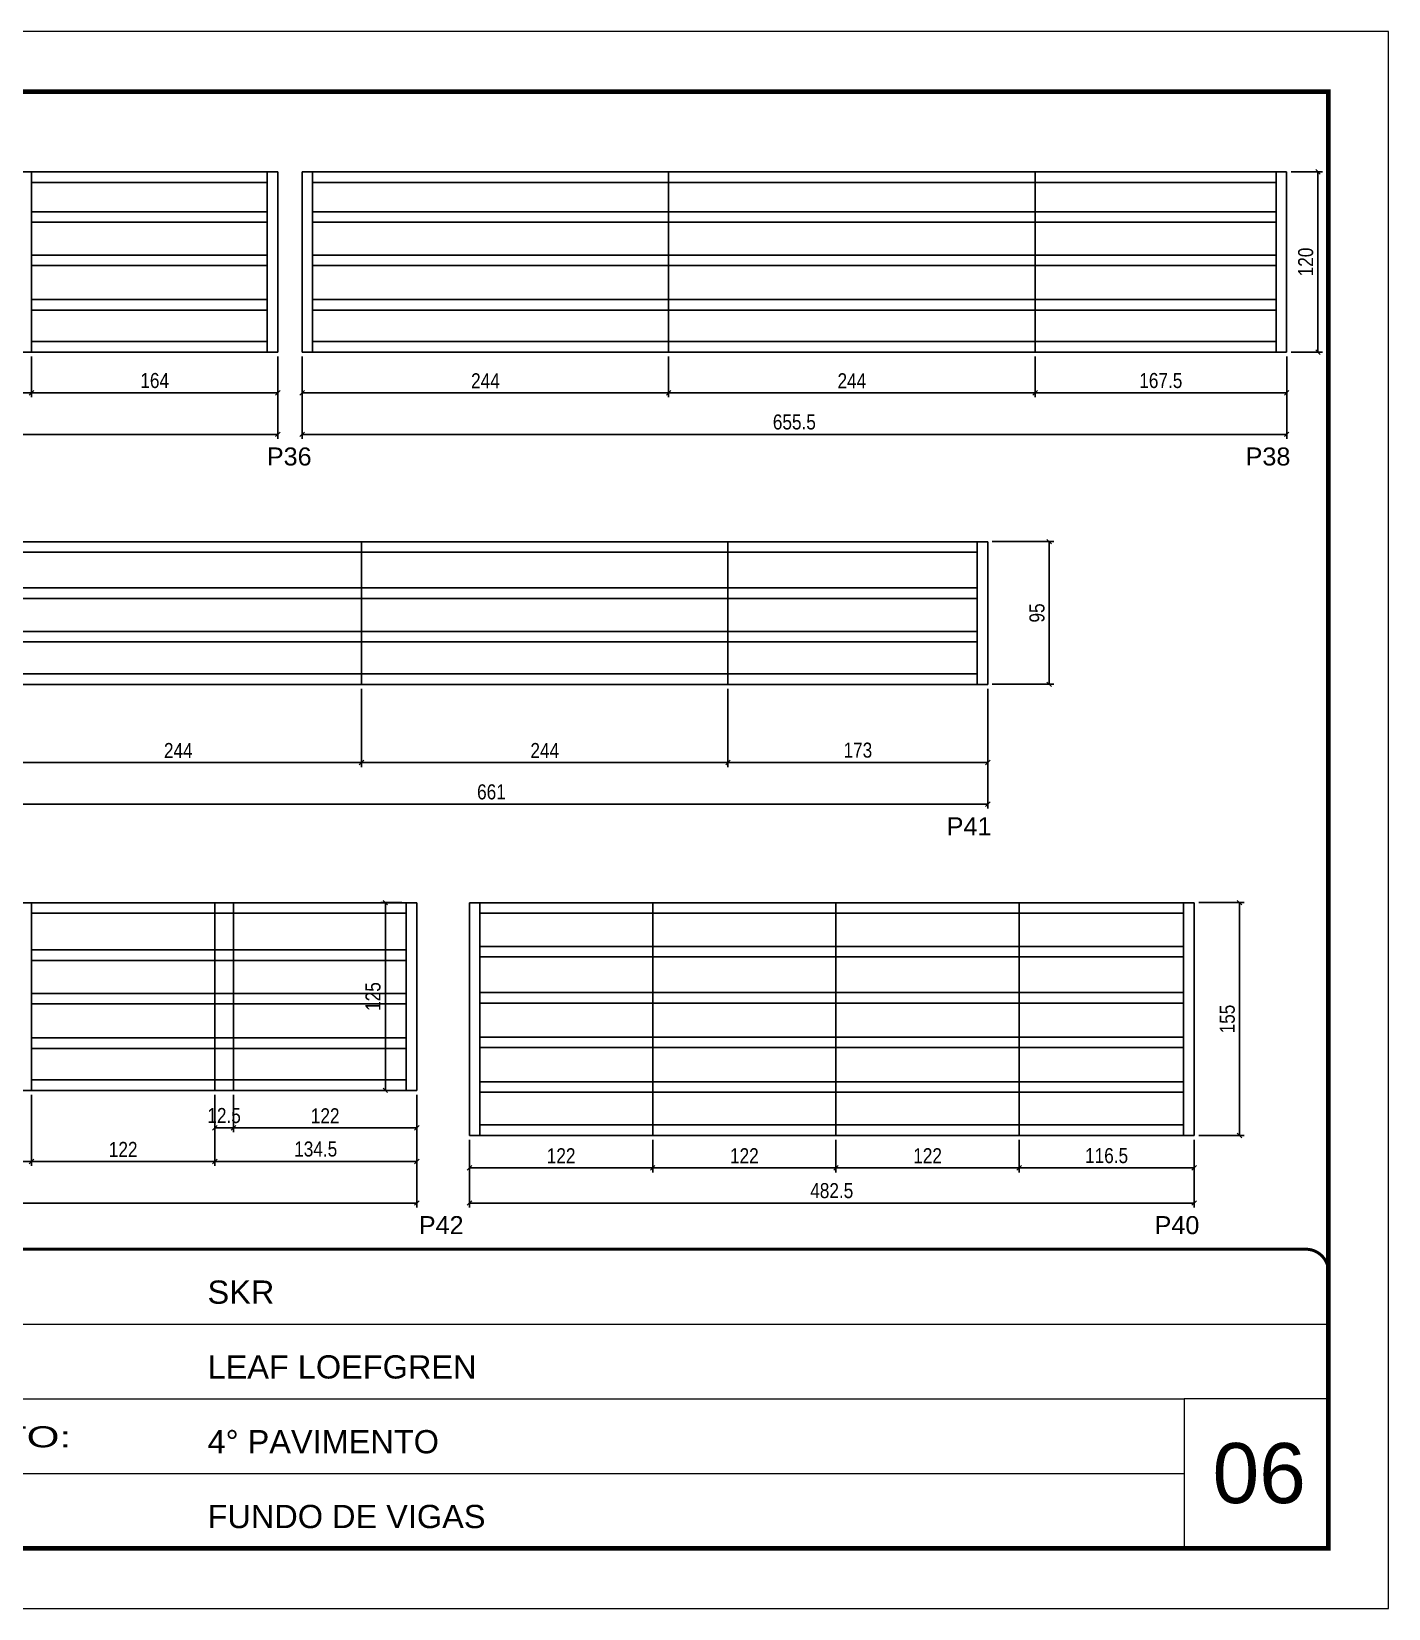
# Model space of a CAD drawing. Extents: x -4041 to 8212, y 239 to 4735.
# Drawn here: x 4139 to 5042, y 2537 to 3587 of the extents above; entities that cross this region are included whole.
import ezdxf

# ---------------------------------------------------------------- set-up
doc = ezdxf.new("R2010")
doc.units = 0
doc.linetypes.add('CONTINUO', pattern=[0])
doc.linetypes.add('DASHED', pattern=[0.75, 0.5, -0.25])
for name, color, linetype in [('5', 5, 'Continuous'), ('COTA', 241, 'Continuous'), ('Painéis', 200, 'Continuous'), ('SARR_2.2x7', 40, 'Continuous')]:
    doc.layers.add(name, color=color, linetype=linetype)
for name, color, linetype, lineweight in [('CARIMBO', 255, 'Continuous', 9), ('Folhas', 255, 'Continuous', 9), ('SARRAFO DE PRESSAO', 251, 'DASHED', 9)]:
    doc.layers.add(name, color=color, linetype=linetype, lineweight=lineweight)
doc.styles.add('ARIAL', font='arial.ttf')
doc.styles.add('COTA TECNICA', font='techl___.ttf', dxfattribs={"height": 10})
doc.styles.get("Standard").update_dxf_attribs({"font": 'arial.ttf'})
doc.styles.add('Tecnologia', font='')
doc.styles.get('Tecnologia').set_extended_font_data('Forgotten Futurist')
doc.dimstyles.new('PAINEL', dxfattribs={"dimtxt": 10, "dimasz": 3, "dimexe": 3, "dimexo": 3, "dimgap": 3, "dimtad": 1, "dimdec": 1, "dimzin": 12, "dimdsep": 46, "dimtxsty": 'COTA TECNICA', "dimblk1": 'OBLIQUE', "dimblk2": 'OBLIQUE', "dimsah": 1, "dimcen": 0.9, "dimclrd": 4, "dimclre": 4, "dimclrt": 240, "dimadec": 1, "dimazin": 3, "dimtfac": 1, "dimtdec": 1, "dimtmove": 0, "dimatfit": 3, "dimfxl": 1, "dimtolj": 1, "dimtzin": 12, "dimarcsym": 0})

# ---------------------------------------------------------------- blocks, each defined once
blk = doc.blocks.new('9999999999')
at = {"color": 30, "linetype": 'CONTINUO'}
for p, q in [((98564.6, 34379.6), (99584, 34379.6)), ((98564.6, 34329.8), (99488, 34329.8)), ((99584, 34329.8), (99488, 34329.8)), ((99488, 34329.8), (99488, 34230.2)), ((98564.6, 34280), (99488, 34280))]:
    blk.add_line(p, q, dxfattribs=at)
at = {"color": 30, "linetype": 'CONTINUO', "const_width": 2}
blk.add_lwpolyline([(99584, 34230.2), (99584, 34414.4, 0.414214), (99569, 34429.4), (98229, 34429.4, 0.414214), (98214, 34414.4), (98214, 34245.2, 0.414214), (98229, 34230.2), (99584, 34230.2)], format="xyb", dxfattribs=at)
at = {"layer": 'Folhas'}
blk.add_lwpolyline([(98139, 34190.2), (99624, 34190.2), (99624, 35240.2), (98139, 35240.2)], close=True, dxfattribs=at)
at = {"layer": 'Folhas', "color": 30, "const_width": 3}
blk.add_lwpolyline([(98214, 34230.2), (99584, 34230.2), (99584, 35200.2), (98214, 35200.2)], close=True, dxfattribs=at)
at = {"color": 7, "linetype": 'Continuous', "ltscale": 5, "style": 'ARIAL'}
for s, height, p in [('SKR', 15.48, (98837.7, 34393.1)), ('LEAF LOEFGREN', 15.483, (98837.7, 34343.3)), ('4° PAVIMENTO', 15.483, (98837.7, 34293.5)), ('FUNDO DE VIGAS', 15.483, (98837.7, 34243.7))]:
    blk.add_text(s, height=height, dxfattribs=at).set_placement(p)
at = {"layer": 'Folhas', "color": 7, "style": 'Tecnologia', "width": 1.5}
blk.add_text('PAVIMENTO:', height=14, dxfattribs=at).set_placement((98573.7, 34297.5))
blk = doc.blocks.new('_Oblique')
at = {"color": 0, "linetype": 'ByBlock', "lineweight": -2}
blk.add_line((-0.5, -0.5), (0.5, 0.5), dxfattribs=at)
blk = doc.blocks.new('*D151')
at = {"layer": 'COTA', "color": 4, "lineweight": -2, "transparency": 16777216}
for p, q in [((3650.8, 3370.2), (3650.8, 3315.4)), ((4302.8, 3370.2), (4302.8, 3315.4)), ((3650.8, 3318.4), (4302.8, 3318.4))]:
    blk.add_line(p, q, dxfattribs=at)
at = {"layer": 'Defpoints', "color": 0, "transparency": 16777216}
for p in [(3650.8, 3373.2), (4302.8, 3373.2), (4302.8, 3318.4)]:
    blk.add_point(p, dxfattribs=at)
at = {"layer": 'COTA', "color": 4, "lineweight": -2, "transparency": 16777216, "xscale": 3, "yscale": 3, "zscale": 3, "rotation": 180}
blk.add_blockref('_Oblique', (3650.8, 3318.4), dxfattribs=at)
at = {"layer": 'COTA', "color": 4, "lineweight": -2, "transparency": 16777216, "xscale": 3, "yscale": 3, "zscale": 3}
blk.add_blockref('_Oblique', (4302.8, 3318.4), dxfattribs=at)
at = {"layer": 'COTA', "color": 240, "transparency": 16777216, "insert": (3976.8, 3326.6), "char_height": 10, "attachment_point": 5, "style": 'COTA TECNICA'}
blk.add_mtext('\\A1;652', dxfattribs=at)
blk = doc.blocks.new('*D153')
at = {"layer": 'COTA', "color": 4, "lineweight": -2, "transparency": 16777216}
for p, q in [((3894.8, 3370.2), (3894.8, 3343.1)), ((4138.8, 3370.2), (4138.8, 3343.1)), ((3894.8, 3346.1), (4138.8, 3346.1))]:
    blk.add_line(p, q, dxfattribs=at)
at = {"layer": 'Defpoints', "color": 0, "transparency": 16777216}
for p in [(3894.8, 3373.2), (4138.8, 3373.2), (4138.8, 3346.1)]:
    blk.add_point(p, dxfattribs=at)
at = {"layer": 'COTA', "color": 4, "lineweight": -2, "transparency": 16777216, "xscale": 3, "yscale": 3, "zscale": 3, "rotation": 180}
blk.add_blockref('_Oblique', (3894.8, 3346.1), dxfattribs=at)
at = {"layer": 'COTA', "color": 4, "lineweight": -2, "transparency": 16777216, "xscale": 3, "yscale": 3, "zscale": 3}
blk.add_blockref('_Oblique', (4138.8, 3346.1), dxfattribs=at)
at = {"layer": 'COTA', "color": 240, "transparency": 16777216, "insert": (4016.8, 3354.1), "char_height": 10, "attachment_point": 5, "style": 'COTA TECNICA'}
blk.add_mtext('\\A1;244', dxfattribs=at)
blk = doc.blocks.new('*D154')
at = {"layer": 'COTA', "color": 4, "lineweight": -2, "transparency": 16777216}
for p, q in [((4138.8, 3370.2), (4138.8, 3343.1)), ((4302.8, 3370.2), (4302.8, 3343.1)), ((4138.8, 3346.1), (4302.8, 3346.1))]:
    blk.add_line(p, q, dxfattribs=at)
at = {"layer": 'Defpoints', "color": 0, "transparency": 16777216}
for p in [(4138.8, 3373.2), (4302.8, 3373.2), (4302.8, 3346.1)]:
    blk.add_point(p, dxfattribs=at)
at = {"layer": 'COTA', "color": 4, "lineweight": -2, "transparency": 16777216, "xscale": 3, "yscale": 3, "zscale": 3, "rotation": 180}
blk.add_blockref('_Oblique', (4138.8, 3346.1), dxfattribs=at)
at = {"layer": 'COTA', "color": 4, "lineweight": -2, "transparency": 16777216, "xscale": 3, "yscale": 3, "zscale": 3}
blk.add_blockref('_Oblique', (4302.8, 3346.1), dxfattribs=at)
at = {"layer": 'COTA', "color": 240, "transparency": 16777216, "insert": (4220.8, 3354.2), "char_height": 10, "attachment_point": 5, "style": 'COTA TECNICA'}
blk.add_mtext('\\A1;164', dxfattribs=at)
blk = doc.blocks.new('*D162')
at = {"layer": 'COTA', "color": 4, "lineweight": -2, "transparency": 16777216}
for p, q in [((4319, 3370.2), (4319, 3315.4)), ((4974.5, 3370.2), (4974.5, 3315.4)), ((4319, 3318.4), (4974.5, 3318.4))]:
    blk.add_line(p, q, dxfattribs=at)
at = {"layer": 'Defpoints', "color": 0, "transparency": 16777216}
for p in [(4319, 3373.2), (4974.5, 3373.2), (4974.5, 3318.4)]:
    blk.add_point(p, dxfattribs=at)
at = {"layer": 'COTA', "color": 4, "lineweight": -2, "transparency": 16777216, "xscale": 3, "yscale": 3, "zscale": 3, "rotation": 180}
blk.add_blockref('_Oblique', (4319, 3318.4), dxfattribs=at)
at = {"layer": 'COTA', "color": 4, "lineweight": -2, "transparency": 16777216, "xscale": 3, "yscale": 3, "zscale": 3}
blk.add_blockref('_Oblique', (4974.5, 3318.4), dxfattribs=at)
at = {"layer": 'COTA', "color": 240, "transparency": 16777216, "insert": (4646.7, 3326.6), "char_height": 10, "attachment_point": 5, "style": 'COTA TECNICA'}
blk.add_mtext('\\A1;655.5', dxfattribs=at)
blk = doc.blocks.new('*D163')
at = {"layer": 'COTA', "color": 4, "lineweight": -2, "transparency": 16777216}
for p, q in [((4319, 3370.2), (4319, 3343.1)), ((4563, 3370.2), (4563, 3343.1)), ((4319, 3346.1), (4563, 3346.1))]:
    blk.add_line(p, q, dxfattribs=at)
at = {"layer": 'Defpoints', "color": 0, "transparency": 16777216}
for p in [(4319, 3373.2), (4563, 3373.2), (4563, 3346.1)]:
    blk.add_point(p, dxfattribs=at)
at = {"layer": 'COTA', "color": 4, "lineweight": -2, "transparency": 16777216, "xscale": 3, "yscale": 3, "zscale": 3, "rotation": 180}
blk.add_blockref('_Oblique', (4319, 3346.1), dxfattribs=at)
at = {"layer": 'COTA', "color": 4, "lineweight": -2, "transparency": 16777216, "xscale": 3, "yscale": 3, "zscale": 3}
blk.add_blockref('_Oblique', (4563, 3346.1), dxfattribs=at)
at = {"layer": 'COTA', "color": 240, "transparency": 16777216, "insert": (4441, 3354.1), "char_height": 10, "attachment_point": 5, "style": 'COTA TECNICA'}
blk.add_mtext('\\A1;244', dxfattribs=at)
blk = doc.blocks.new('*D164')
at = {"layer": 'COTA', "color": 4, "lineweight": -2, "transparency": 16777216}
for p, q in [((4563, 3370.2), (4563, 3343.1)), ((4807, 3370.2), (4807, 3343.1)), ((4563, 3346.1), (4807, 3346.1))]:
    blk.add_line(p, q, dxfattribs=at)
at = {"layer": 'Defpoints', "color": 0, "transparency": 16777216}
for p in [(4563, 3373.2), (4807, 3373.2), (4807, 3346.1)]:
    blk.add_point(p, dxfattribs=at)
at = {"layer": 'COTA', "color": 4, "lineweight": -2, "transparency": 16777216, "xscale": 3, "yscale": 3, "zscale": 3, "rotation": 180}
blk.add_blockref('_Oblique', (4563, 3346.1), dxfattribs=at)
at = {"layer": 'COTA', "color": 4, "lineweight": -2, "transparency": 16777216, "xscale": 3, "yscale": 3, "zscale": 3}
blk.add_blockref('_Oblique', (4807, 3346.1), dxfattribs=at)
at = {"layer": 'COTA', "color": 240, "transparency": 16777216, "insert": (4685, 3354.1), "char_height": 10, "attachment_point": 5, "style": 'COTA TECNICA'}
blk.add_mtext('\\A1;244', dxfattribs=at)
blk = doc.blocks.new('*D165')
at = {"layer": 'COTA', "color": 4, "lineweight": -2, "transparency": 16777216}
for p, q in [((4807, 3370.2), (4807, 3343.1)), ((4974.5, 3370.2), (4974.5, 3343.1)), ((4807, 3346.1), (4974.5, 3346.1))]:
    blk.add_line(p, q, dxfattribs=at)
at = {"layer": 'Defpoints', "color": 0, "transparency": 16777216}
for p in [(4807, 3373.2), (4974.5, 3373.2), (4974.5, 3346.1)]:
    blk.add_point(p, dxfattribs=at)
at = {"layer": 'COTA', "color": 4, "lineweight": -2, "transparency": 16777216, "xscale": 3, "yscale": 3, "zscale": 3, "rotation": 180}
blk.add_blockref('_Oblique', (4807, 3346.1), dxfattribs=at)
at = {"layer": 'COTA', "color": 4, "lineweight": -2, "transparency": 16777216, "xscale": 3, "yscale": 3, "zscale": 3}
blk.add_blockref('_Oblique', (4974.5, 3346.1), dxfattribs=at)
at = {"layer": 'COTA', "color": 240, "transparency": 16777216, "insert": (4890.7, 3354.2), "char_height": 10, "attachment_point": 5, "style": 'COTA TECNICA'}
blk.add_mtext('\\A1;167.5', dxfattribs=at)
blk = doc.blocks.new('*D166')
at = {"layer": 'COTA', "color": 4, "lineweight": -2, "transparency": 16777216}
for p, q in [((4977.5, 3493.2), (4998.3, 3493.2)), ((4995.3, 3493.2), (4995.3, 3373.2)), ((4977.5, 3373.2), (4998.3, 3373.2))]:
    blk.add_line(p, q, dxfattribs=at)
at = {"layer": 'Defpoints', "color": 0, "transparency": 16777216}
for p in [(4974.5, 3493.2), (4974.5, 3373.2), (4995.3, 3373.2)]:
    blk.add_point(p, dxfattribs=at)
at = {"layer": 'COTA', "color": 4, "lineweight": -2, "transparency": 16777216, "xscale": 3, "yscale": 3, "zscale": 3}
for p, rotation in [((4995.3, 3493.2), 90), ((4995.3, 3373.2), 270)]:
    blk.add_blockref('_Oblique', p, dxfattribs=dict(at, rotation=rotation))
at = {"layer": 'COTA', "color": 240, "transparency": 16777216, "insert": (4987.2, 3433.2), "char_height": 10, "attachment_point": 5, "rotation": 90, "style": 'COTA TECNICA'}
blk.add_mtext('\\A1;120', dxfattribs=at)
blk = doc.blocks.new('*D170')
at = {"layer": 'COTA', "color": 4, "lineweight": -2, "transparency": 16777216}
for p, q in [((4114.5, 3149), (4114.5, 3069.2)), ((4775.5, 3149), (4775.5, 3069.2)), ((4114.5, 3072.2), (4775.5, 3072.2))]:
    blk.add_line(p, q, dxfattribs=at)
at = {"layer": 'Defpoints', "color": 0, "transparency": 16777216}
for p in [(4114.5, 3152), (4775.5, 3152), (4775.5, 3072.2)]:
    blk.add_point(p, dxfattribs=at)
at = {"layer": 'COTA', "color": 4, "lineweight": -2, "transparency": 16777216, "xscale": 3, "yscale": 3, "zscale": 3, "rotation": 180}
blk.add_blockref('_Oblique', (4114.5, 3072.2), dxfattribs=at)
at = {"layer": 'COTA', "color": 4, "lineweight": -2, "transparency": 16777216, "xscale": 3, "yscale": 3, "zscale": 3}
blk.add_blockref('_Oblique', (4775.5, 3072.2), dxfattribs=at)
at = {"layer": 'COTA', "color": 240, "transparency": 16777216, "insert": (4445, 3080.3), "char_height": 10, "attachment_point": 5, "style": 'COTA TECNICA'}
blk.add_mtext('\\A1;661', dxfattribs=at)
blk = doc.blocks.new('*D171')
at = {"layer": 'COTA', "color": 4, "lineweight": -2, "transparency": 16777216}
for p, q in [((4114.5, 3149), (4114.5, 3096.9)), ((4358.5, 3149), (4358.5, 3096.9)), ((4114.5, 3099.9), (4358.5, 3099.9))]:
    blk.add_line(p, q, dxfattribs=at)
at = {"layer": 'Defpoints', "color": 0, "transparency": 16777216}
for p in [(4114.5, 3152), (4358.5, 3152), (4358.5, 3099.9)]:
    blk.add_point(p, dxfattribs=at)
at = {"layer": 'COTA', "color": 4, "lineweight": -2, "transparency": 16777216, "xscale": 3, "yscale": 3, "zscale": 3, "rotation": 180}
blk.add_blockref('_Oblique', (4114.5, 3099.9), dxfattribs=at)
at = {"layer": 'COTA', "color": 4, "lineweight": -2, "transparency": 16777216, "xscale": 3, "yscale": 3, "zscale": 3}
blk.add_blockref('_Oblique', (4358.5, 3099.9), dxfattribs=at)
at = {"layer": 'COTA', "color": 240, "transparency": 16777216, "insert": (4236.5, 3107.9), "char_height": 10, "attachment_point": 5, "style": 'COTA TECNICA'}
blk.add_mtext('\\A1;244', dxfattribs=at)
blk = doc.blocks.new('*D172')
at = {"layer": 'COTA', "color": 4, "lineweight": -2, "transparency": 16777216}
for p, q in [((4358.5, 3149), (4358.5, 3096.9)), ((4602.5, 3149), (4602.5, 3096.9)), ((4358.5, 3099.9), (4602.5, 3099.9))]:
    blk.add_line(p, q, dxfattribs=at)
at = {"layer": 'Defpoints', "color": 0, "transparency": 16777216}
for p in [(4358.5, 3152), (4602.5, 3152), (4602.5, 3099.9)]:
    blk.add_point(p, dxfattribs=at)
at = {"layer": 'COTA', "color": 4, "lineweight": -2, "transparency": 16777216, "xscale": 3, "yscale": 3, "zscale": 3, "rotation": 180}
blk.add_blockref('_Oblique', (4358.5, 3099.9), dxfattribs=at)
at = {"layer": 'COTA', "color": 4, "lineweight": -2, "transparency": 16777216, "xscale": 3, "yscale": 3, "zscale": 3}
blk.add_blockref('_Oblique', (4602.5, 3099.9), dxfattribs=at)
at = {"layer": 'COTA', "color": 240, "transparency": 16777216, "insert": (4480.5, 3107.9), "char_height": 10, "attachment_point": 5, "style": 'COTA TECNICA'}
blk.add_mtext('\\A1;244', dxfattribs=at)
blk = doc.blocks.new('*D173')
at = {"layer": 'COTA', "color": 4, "lineweight": -2, "transparency": 16777216}
for p, q in [((4602.5, 3149), (4602.5, 3096.9)), ((4775.5, 3149), (4775.5, 3096.9)), ((4602.5, 3099.9), (4775.5, 3099.9))]:
    blk.add_line(p, q, dxfattribs=at)
at = {"layer": 'Defpoints', "color": 0, "transparency": 16777216}
for p in [(4602.5, 3152), (4775.5, 3152), (4775.5, 3099.9)]:
    blk.add_point(p, dxfattribs=at)
at = {"layer": 'COTA', "color": 4, "lineweight": -2, "transparency": 16777216, "xscale": 3, "yscale": 3, "zscale": 3, "rotation": 180}
blk.add_blockref('_Oblique', (4602.5, 3099.9), dxfattribs=at)
at = {"layer": 'COTA', "color": 4, "lineweight": -2, "transparency": 16777216, "xscale": 3, "yscale": 3, "zscale": 3}
blk.add_blockref('_Oblique', (4775.5, 3099.9), dxfattribs=at)
at = {"layer": 'COTA', "color": 240, "transparency": 16777216, "insert": (4689, 3108.1), "char_height": 10, "attachment_point": 5, "style": 'COTA TECNICA'}
blk.add_mtext('\\A1;173', dxfattribs=at)
blk = doc.blocks.new('*D174')
at = {"layer": 'COTA', "color": 4, "lineweight": -2, "transparency": 16777216}
for p, q in [((4778.5, 3247), (4819.4, 3247)), ((4816.4, 3247), (4816.4, 3152)), ((4778.5, 3152), (4819.4, 3152))]:
    blk.add_line(p, q, dxfattribs=at)
at = {"layer": 'Defpoints', "color": 0, "transparency": 16777216}
for p in [(4775.5, 3247), (4775.5, 3152), (4816.4, 3152)]:
    blk.add_point(p, dxfattribs=at)
at = {"layer": 'COTA', "color": 4, "lineweight": -2, "transparency": 16777216, "xscale": 3, "yscale": 3, "zscale": 3}
for p, rotation in [((4816.4, 3247), 90), ((4816.4, 3152), 270)]:
    blk.add_blockref('_Oblique', p, dxfattribs=dict(at, rotation=rotation))
at = {"layer": 'COTA', "color": 240, "transparency": 16777216, "insert": (4808.3, 3199.5), "char_height": 10, "attachment_point": 5, "rotation": 90, "style": 'COTA TECNICA'}
blk.add_mtext('\\A1;95', dxfattribs=at)
blk = doc.blocks.new('*D176')
at = {"layer": 'COTA', "color": 4, "lineweight": -2, "transparency": 16777216}
for p, q in [((3650.8, 2878.6), (3650.8, 2803.6)), ((4395.3, 2878.6), (4395.3, 2803.6)), ((3650.8, 2806.6), (4395.3, 2806.6))]:
    blk.add_line(p, q, dxfattribs=at)
at = {"layer": 'Defpoints', "color": 0, "transparency": 16777216}
for p in [(3650.8, 2881.6), (4395.3, 2881.6), (4395.3, 2806.6)]:
    blk.add_point(p, dxfattribs=at)
at = {"layer": 'COTA', "color": 4, "lineweight": -2, "transparency": 16777216, "xscale": 3, "yscale": 3, "zscale": 3, "rotation": 180}
blk.add_blockref('_Oblique', (3650.8, 2806.6), dxfattribs=at)
at = {"layer": 'COTA', "color": 4, "lineweight": -2, "transparency": 16777216, "xscale": 3, "yscale": 3, "zscale": 3}
blk.add_blockref('_Oblique', (4395.3, 2806.6), dxfattribs=at)
at = {"layer": 'COTA', "color": 240, "transparency": 16777216, "insert": (4023, 2814.7), "char_height": 10, "attachment_point": 5, "style": 'COTA TECNICA'}
blk.add_mtext('\\A1;744.5', dxfattribs=at)
blk = doc.blocks.new('*D180')
at = {"layer": 'COTA', "color": 4, "lineweight": -2, "transparency": 16777216}
for p, q in [((4016.8, 2878.6), (4016.8, 2831.3)), ((4138.8, 2878.6), (4138.8, 2831.3)), ((4016.8, 2834.3), (4138.8, 2834.3))]:
    blk.add_line(p, q, dxfattribs=at)
at = {"layer": 'Defpoints', "color": 0, "transparency": 16777216}
for p in [(4016.8, 2881.6), (4138.8, 2881.6), (4138.8, 2834.3)]:
    blk.add_point(p, dxfattribs=at)
at = {"layer": 'COTA', "color": 4, "lineweight": -2, "transparency": 16777216, "xscale": 3, "yscale": 3, "zscale": 3, "rotation": 180}
blk.add_blockref('_Oblique', (4016.8, 2834.3), dxfattribs=at)
at = {"layer": 'COTA', "color": 4, "lineweight": -2, "transparency": 16777216, "xscale": 3, "yscale": 3, "zscale": 3}
blk.add_blockref('_Oblique', (4138.8, 2834.3), dxfattribs=at)
at = {"layer": 'COTA', "color": 240, "transparency": 16777216, "insert": (4077.8, 2842.3), "char_height": 10, "attachment_point": 5, "style": 'COTA TECNICA'}
blk.add_mtext('\\A1;122', dxfattribs=at)
blk = doc.blocks.new('*D181')
at = {"layer": 'COTA', "color": 4, "lineweight": -2, "transparency": 16777216}
for p, q in [((4138.8, 2878.6), (4138.8, 2831.3)), ((4260.8, 2878.6), (4260.8, 2831.3)), ((4138.8, 2834.3), (4260.8, 2834.3))]:
    blk.add_line(p, q, dxfattribs=at)
at = {"layer": 'Defpoints', "color": 0, "transparency": 16777216}
for p in [(4138.8, 2881.6), (4260.8, 2881.6), (4260.8, 2834.3)]:
    blk.add_point(p, dxfattribs=at)
at = {"layer": 'COTA', "color": 4, "lineweight": -2, "transparency": 16777216, "xscale": 3, "yscale": 3, "zscale": 3, "rotation": 180}
blk.add_blockref('_Oblique', (4138.8, 2834.3), dxfattribs=at)
at = {"layer": 'COTA', "color": 4, "lineweight": -2, "transparency": 16777216, "xscale": 3, "yscale": 3, "zscale": 3}
blk.add_blockref('_Oblique', (4260.8, 2834.3), dxfattribs=at)
at = {"layer": 'COTA', "color": 240, "transparency": 16777216, "insert": (4199.8, 2842.3), "char_height": 10, "attachment_point": 5, "style": 'COTA TECNICA'}
blk.add_mtext('\\A1;122', dxfattribs=at)
blk = doc.blocks.new('*D182')
at = {"layer": 'COTA', "color": 4, "lineweight": -2, "transparency": 16777216}
for p, q in [((4260.8, 2878.6), (4260.8, 2831.3)), ((4395.3, 2878.6), (4395.3, 2831.3)), ((4260.8, 2834.3), (4395.3, 2834.3))]:
    blk.add_line(p, q, dxfattribs=at)
at = {"layer": 'Defpoints', "color": 0, "transparency": 16777216}
for p in [(4260.8, 2881.6), (4395.3, 2881.6), (4395.3, 2834.3)]:
    blk.add_point(p, dxfattribs=at)
at = {"layer": 'COTA', "color": 4, "lineweight": -2, "transparency": 16777216, "xscale": 3, "yscale": 3, "zscale": 3, "rotation": 180}
blk.add_blockref('_Oblique', (4260.8, 2834.3), dxfattribs=at)
at = {"layer": 'COTA', "color": 4, "lineweight": -2, "transparency": 16777216, "xscale": 3, "yscale": 3, "zscale": 3}
blk.add_blockref('_Oblique', (4395.3, 2834.3), dxfattribs=at)
at = {"layer": 'COTA', "color": 240, "transparency": 16777216, "insert": (4328, 2842.5), "char_height": 10, "attachment_point": 5, "style": 'COTA TECNICA'}
blk.add_mtext('\\A1;134.5', dxfattribs=at)
blk = doc.blocks.new('*D183')
at = {"layer": 'COTA', "color": 4, "lineweight": -2, "transparency": 16777216}
for p, q in [((4260.8, 2878.6), (4260.8, 2853.7)), ((4273.3, 2878.6), (4273.3, 2853.7)), ((4260.8, 2856.7), (4273.3, 2856.7))]:
    blk.add_line(p, q, dxfattribs=at)
at = {"layer": 'Defpoints', "color": 0, "transparency": 16777216}
for p in [(4260.8, 2881.6), (4273.3, 2881.6), (4273.3, 2856.7)]:
    blk.add_point(p, dxfattribs=at)
at = {"layer": 'COTA', "color": 4, "lineweight": -2, "transparency": 16777216, "xscale": 3, "yscale": 3, "zscale": 3, "rotation": 180}
blk.add_blockref('_Oblique', (4260.8, 2856.7), dxfattribs=at)
at = {"layer": 'COTA', "color": 4, "lineweight": -2, "transparency": 16777216, "xscale": 3, "yscale": 3, "zscale": 3}
blk.add_blockref('_Oblique', (4273.3, 2856.7), dxfattribs=at)
at = {"layer": 'COTA', "color": 240, "transparency": 16777216, "insert": (4267, 2864.8), "char_height": 10, "attachment_point": 5, "style": 'COTA TECNICA'}
blk.add_mtext('\\A1;12.5', dxfattribs=at)
blk = doc.blocks.new('*D184')
at = {"layer": 'COTA', "color": 4, "lineweight": -2, "transparency": 16777216}
for p, q in [((4273.3, 2878.6), (4273.3, 2853.7)), ((4395.3, 2878.6), (4395.3, 2853.7)), ((4273.3, 2856.7), (4395.3, 2856.7))]:
    blk.add_line(p, q, dxfattribs=at)
at = {"layer": 'Defpoints', "color": 0, "transparency": 16777216}
for p in [(4273.3, 2881.6), (4395.3, 2881.6), (4395.3, 2856.7)]:
    blk.add_point(p, dxfattribs=at)
at = {"layer": 'COTA', "color": 4, "lineweight": -2, "transparency": 16777216, "xscale": 3, "yscale": 3, "zscale": 3, "rotation": 180}
blk.add_blockref('_Oblique', (4273.3, 2856.7), dxfattribs=at)
at = {"layer": 'COTA', "color": 4, "lineweight": -2, "transparency": 16777216, "xscale": 3, "yscale": 3, "zscale": 3}
blk.add_blockref('_Oblique', (4395.3, 2856.7), dxfattribs=at)
at = {"layer": 'COTA', "color": 240, "transparency": 16777216, "insert": (4334.3, 2864.7), "char_height": 10, "attachment_point": 5, "style": 'COTA TECNICA'}
blk.add_mtext('\\A1;122', dxfattribs=at)
blk = doc.blocks.new('*D185')
at = {"layer": 'COTA', "color": 4, "lineweight": -2, "transparency": 16777216}
for p, q in [((4385.3, 3006.6), (4371.4, 3006.6)), ((4374.4, 3006.6), (4374.4, 2881.6)), ((4385.3, 2881.6), (4371.4, 2881.6))]:
    blk.add_line(p, q, dxfattribs=at)
at = {"layer": 'Defpoints', "color": 0, "transparency": 16777216}
for p in [(4388.3, 3006.6), (4374.4, 2881.6), (4388.3, 2881.6)]:
    blk.add_point(p, dxfattribs=at)
at = {"layer": 'COTA', "color": 4, "lineweight": -2, "transparency": 16777216, "xscale": 3, "yscale": 3, "zscale": 3}
for p, rotation in [((4374.4, 3006.6), 90), ((4374.4, 2881.6), 270)]:
    blk.add_blockref('_Oblique', p, dxfattribs=dict(at, rotation=rotation))
at = {"layer": 'COTA', "color": 240, "transparency": 16777216, "insert": (4366.2, 2944.1), "char_height": 10, "attachment_point": 5, "rotation": 90, "style": 'COTA TECNICA'}
blk.add_mtext('\\A1;125', dxfattribs=at)
blk = doc.blocks.new('*D186')
at = {"layer": 'COTA', "color": 4, "lineweight": -2, "transparency": 16777216}
for p, q in [((4430.4, 2848.6), (4430.4, 2803.6)), ((4912.9, 2848.6), (4912.9, 2803.6)), ((4430.4, 2806.6), (4912.9, 2806.6))]:
    blk.add_line(p, q, dxfattribs=at)
at = {"layer": 'Defpoints', "color": 0, "transparency": 16777216}
for p in [(4430.4, 2851.6), (4912.9, 2851.6), (4912.9, 2806.6)]:
    blk.add_point(p, dxfattribs=at)
at = {"layer": 'COTA', "color": 4, "lineweight": -2, "transparency": 16777216, "xscale": 3, "yscale": 3, "zscale": 3, "rotation": 180}
blk.add_blockref('_Oblique', (4430.4, 2806.6), dxfattribs=at)
at = {"layer": 'COTA', "color": 4, "lineweight": -2, "transparency": 16777216, "xscale": 3, "yscale": 3, "zscale": 3}
blk.add_blockref('_Oblique', (4912.9, 2806.6), dxfattribs=at)
at = {"layer": 'COTA', "color": 240, "transparency": 16777216, "insert": (4671.6, 2814.8), "char_height": 10, "attachment_point": 5, "style": 'COTA TECNICA'}
blk.add_mtext('\\A1;482.5', dxfattribs=at)
blk = doc.blocks.new('*D187')
at = {"layer": 'COTA', "color": 4, "lineweight": -2, "transparency": 16777216}
for p, q in [((4430.4, 2848.6), (4430.4, 2827)), ((4552.4, 2848.6), (4552.4, 2827)), ((4430.4, 2830), (4552.4, 2830))]:
    blk.add_line(p, q, dxfattribs=at)
at = {"layer": 'Defpoints', "color": 0, "transparency": 16777216}
for p in [(4430.4, 2851.6), (4552.4, 2851.6), (4552.4, 2830)]:
    blk.add_point(p, dxfattribs=at)
at = {"layer": 'COTA', "color": 4, "lineweight": -2, "transparency": 16777216, "xscale": 3, "yscale": 3, "zscale": 3, "rotation": 180}
blk.add_blockref('_Oblique', (4430.4, 2830), dxfattribs=at)
at = {"layer": 'COTA', "color": 4, "lineweight": -2, "transparency": 16777216, "xscale": 3, "yscale": 3, "zscale": 3}
blk.add_blockref('_Oblique', (4552.4, 2830), dxfattribs=at)
at = {"layer": 'COTA', "color": 240, "transparency": 16777216, "insert": (4491.4, 2838.1), "char_height": 10, "attachment_point": 5, "style": 'COTA TECNICA'}
blk.add_mtext('\\A1;122', dxfattribs=at)
blk = doc.blocks.new('*D188')
at = {"layer": 'COTA', "color": 4, "lineweight": -2, "transparency": 16777216}
for p, q in [((4915.9, 3006.6), (4946.1, 3006.6)), ((4943.1, 3006.6), (4943.1, 2851.6)), ((4915.9, 2851.6), (4946.1, 2851.6))]:
    blk.add_line(p, q, dxfattribs=at)
at = {"layer": 'Defpoints', "color": 0, "transparency": 16777216}
for p in [(4912.9, 3006.6), (4912.9, 2851.6), (4943.1, 2851.6)]:
    blk.add_point(p, dxfattribs=at)
at = {"layer": 'COTA', "color": 4, "lineweight": -2, "transparency": 16777216, "xscale": 3, "yscale": 3, "zscale": 3}
for p, rotation in [((4943.1, 3006.6), 90), ((4943.1, 2851.6), 270)]:
    blk.add_blockref('_Oblique', p, dxfattribs=dict(at, rotation=rotation))
at = {"layer": 'COTA', "color": 240, "transparency": 16777216, "insert": (4935, 2929.1), "char_height": 10, "attachment_point": 5, "rotation": 90, "style": 'COTA TECNICA'}
blk.add_mtext('\\A1;155', dxfattribs=at)
blk = doc.blocks.new('*D189')
at = {"layer": 'COTA', "color": 4, "lineweight": -2, "transparency": 16777216}
for p, q in [((4552.4, 2848.6), (4552.4, 2827)), ((4674.4, 2848.6), (4674.4, 2827)), ((4552.4, 2830), (4674.4, 2830))]:
    blk.add_line(p, q, dxfattribs=at)
at = {"layer": 'Defpoints', "color": 0, "transparency": 16777216}
for p in [(4552.4, 2851.6), (4674.4, 2851.6), (4674.4, 2830)]:
    blk.add_point(p, dxfattribs=at)
at = {"layer": 'COTA', "color": 4, "lineweight": -2, "transparency": 16777216, "xscale": 3, "yscale": 3, "zscale": 3, "rotation": 180}
blk.add_blockref('_Oblique', (4552.4, 2830), dxfattribs=at)
at = {"layer": 'COTA', "color": 4, "lineweight": -2, "transparency": 16777216, "xscale": 3, "yscale": 3, "zscale": 3}
blk.add_blockref('_Oblique', (4674.4, 2830), dxfattribs=at)
at = {"layer": 'COTA', "color": 240, "transparency": 16777216, "insert": (4613.4, 2838.1), "char_height": 10, "attachment_point": 5, "style": 'COTA TECNICA'}
blk.add_mtext('\\A1;122', dxfattribs=at)
blk = doc.blocks.new('*D190')
at = {"layer": 'COTA', "color": 4, "lineweight": -2, "transparency": 16777216}
for p, q in [((4674.4, 2848.6), (4674.4, 2827)), ((4796.4, 2848.6), (4796.4, 2827)), ((4674.4, 2830), (4796.4, 2830))]:
    blk.add_line(p, q, dxfattribs=at)
at = {"layer": 'Defpoints', "color": 0, "transparency": 16777216}
for p in [(4674.4, 2851.6), (4796.4, 2851.6), (4796.4, 2830)]:
    blk.add_point(p, dxfattribs=at)
at = {"layer": 'COTA', "color": 4, "lineweight": -2, "transparency": 16777216, "xscale": 3, "yscale": 3, "zscale": 3, "rotation": 180}
blk.add_blockref('_Oblique', (4674.4, 2830), dxfattribs=at)
at = {"layer": 'COTA', "color": 4, "lineweight": -2, "transparency": 16777216, "xscale": 3, "yscale": 3, "zscale": 3}
blk.add_blockref('_Oblique', (4796.4, 2830), dxfattribs=at)
at = {"layer": 'COTA', "color": 240, "transparency": 16777216, "insert": (4735.4, 2838.1), "char_height": 10, "attachment_point": 5, "style": 'COTA TECNICA'}
blk.add_mtext('\\A1;122', dxfattribs=at)
blk = doc.blocks.new('*D191')
at = {"layer": 'COTA', "color": 4, "lineweight": -2, "transparency": 16777216}
for p, q in [((4796.4, 2848.6), (4796.4, 2827)), ((4912.9, 2848.6), (4912.9, 2827)), ((4796.4, 2830), (4912.9, 2830))]:
    blk.add_line(p, q, dxfattribs=at)
at = {"layer": 'Defpoints', "color": 0, "transparency": 16777216}
for p in [(4796.4, 2851.6), (4912.9, 2851.6), (4912.9, 2830)]:
    blk.add_point(p, dxfattribs=at)
at = {"layer": 'COTA', "color": 4, "lineweight": -2, "transparency": 16777216, "xscale": 3, "yscale": 3, "zscale": 3, "rotation": 180}
blk.add_blockref('_Oblique', (4796.4, 2830), dxfattribs=at)
at = {"layer": 'COTA', "color": 4, "lineweight": -2, "transparency": 16777216, "xscale": 3, "yscale": 3, "zscale": 3}
blk.add_blockref('_Oblique', (4912.9, 2830), dxfattribs=at)
at = {"layer": 'COTA', "color": 240, "transparency": 16777216, "insert": (4854.6, 2838.1), "char_height": 10, "attachment_point": 5, "style": 'COTA TECNICA'}
blk.add_mtext('\\A1;116.5', dxfattribs=at)

msp = doc.modelspace()

# ---------------------------------------------------------------- linework, layer by layer
at = {"layer": 'Painéis'}
for p, q in [((4302.79, 3493.18), (3650.79, 3493.18)), ((4138.79, 3493.18), (4138.79, 3373.18)), ((4302.79, 3493.18), (4302.79, 3373.18)), ((4974.46, 3493.18), (4318.96, 3493.18)), ((4318.96, 3493.18), (4318.96, 3373.18)), ((4562.96, 3493.18), (4562.96, 3373.18)), ((4806.96, 3493.18), (4806.96, 3373.18)), ((4974.46, 3493.18), (4974.46, 3373.18)), ((3650.79, 3373.18), (4302.79, 3373.18)), ((4318.96, 3373.18), (4974.46, 3373.18)), ((4775.46, 3246.97), (4114.46, 3246.97)), ((4358.46, 3246.97), (4358.46, 3151.97)), ((4602.46, 3246.97), (4602.46, 3151.97)), ((4775.46, 3246.97), (4775.46, 3151.97)), ((4114.46, 3151.97), (4775.46, 3151.97)), ((4395.29, 3006.57), (3650.79, 3006.57)), ((4138.79, 3006.57), (4138.79, 2881.57)), ((4260.79, 3006.57), (4260.79, 2881.57)), ((4273.29, 3006.57), (4273.29, 2881.57)), ((4395.29, 3006.57), (4395.29, 2881.57)), ((4912.89, 3006.57), (4430.39, 3006.57)), ((4430.39, 3006.57), (4430.39, 2851.57)), ((4552.39, 3006.57), (4552.39, 2851.57)), ((4674.39, 3006.57), (4674.39, 2851.57)), ((4796.39, 3006.57), (4796.39, 2851.57)), ((4912.89, 3006.57), (4912.89, 2851.57)), ((3650.79, 2881.57), (4395.29, 2881.57)), ((4430.39, 2851.57), (4912.89, 2851.57))]:
    msp.add_line(p, q, dxfattribs=at)
at = {"layer": 'SARR_2.2x7', "linetype": 'Continuous'}
for p, q in [((4295.79, 3486.18), (4138.79, 3486.18)), ((4295.79, 3493.18), (4295.79, 3373.18)), ((4325.96, 3493.18), (4325.96, 3373.18)), ((4562.96, 3486.18), (4325.96, 3486.18)), ((4806.96, 3486.18), (4562.96, 3486.18)), ((4967.46, 3486.18), (4806.96, 3486.18)), ((4967.46, 3493.18), (4967.46, 3373.18)), ((4295.79, 3466.7), (4138.79, 3466.7)), ((4562.96, 3466.7), (4325.96, 3466.7)), ((4806.96, 3466.7), (4562.96, 3466.7)), ((4967.46, 3466.7), (4806.96, 3466.7)), ((4295.79, 3459.7), (4138.79, 3459.7)), ((4562.96, 3459.7), (4325.96, 3459.7)), ((4806.96, 3459.7), (4562.96, 3459.7)), ((4967.46, 3459.7), (4806.96, 3459.7)), ((4295.79, 3437.77), (4138.79, 3437.77)), ((4562.96, 3437.77), (4325.96, 3437.77)), ((4806.96, 3437.77), (4562.96, 3437.77)), ((4967.46, 3437.77), (4806.96, 3437.77)), ((4295.79, 3430.77), (4138.79, 3430.77)), ((4562.96, 3430.77), (4325.96, 3430.77)), ((4806.96, 3430.77), (4562.96, 3430.77)), ((4967.46, 3430.77), (4806.96, 3430.77)), ((4295.79, 3408.15), (4138.79, 3408.15)), ((4562.96, 3408.15), (4325.96, 3408.15)), ((4806.96, 3408.15), (4562.96, 3408.15)), ((4967.46, 3408.15), (4806.96, 3408.15)), ((4295.79, 3401.15), (4138.79, 3401.15)), ((4562.96, 3401.15), (4325.96, 3401.15)), ((4806.96, 3401.15), (4562.96, 3401.15)), ((4967.46, 3401.15), (4806.96, 3401.15)), ((4295.79, 3380.18), (4138.79, 3380.18)), ((4562.96, 3380.18), (4325.96, 3380.18)), ((4806.96, 3380.18), (4562.96, 3380.18)), ((4967.46, 3380.18), (4806.96, 3380.18)), ((4768.46, 3246.97), (4768.46, 3151.97)), ((4358.46, 3239.97), (4121.46, 3239.97)), ((4602.46, 3239.97), (4358.46, 3239.97)), ((4768.46, 3239.97), (4602.46, 3239.97)), ((4358.46, 3216.19), (4121.46, 3216.19)), ((4602.46, 3216.19), (4358.46, 3216.19)), ((4768.46, 3216.19), (4602.46, 3216.19)), ((4358.46, 3209.19), (4121.46, 3209.19)), ((4602.46, 3209.19), (4358.46, 3209.19)), ((4768.46, 3209.19), (4602.46, 3209.19)), ((4358.46, 3187.26), (4121.46, 3187.26)), ((4602.46, 3187.26), (4358.46, 3187.26)), ((4768.46, 3187.26), (4602.46, 3187.26)), ((4358.46, 3180.26), (4121.46, 3180.26)), ((4602.46, 3180.26), (4358.46, 3180.26)), ((4768.46, 3180.26), (4602.46, 3180.26)), ((4358.46, 3158.97), (4121.46, 3158.97)), ((4602.46, 3158.97), (4358.46, 3158.97)), ((4768.46, 3158.97), (4602.46, 3158.97)), ((4388.29, 3006.57), (4388.29, 2881.57)), ((4437.39, 3006.57), (4437.39, 2851.57)), ((4905.89, 3006.57), (4905.89, 2851.57)), ((4260.79, 2999.57), (4138.79, 2999.57)), ((4388.29, 2999.57), (4260.79, 2999.57)), ((4552.39, 2999.57), (4437.39, 2999.57)), ((4674.39, 2999.57), (4552.39, 2999.57)), ((4796.39, 2999.57), (4674.39, 2999.57)), ((4905.89, 2999.57), (4796.39, 2999.57)), ((4260.79, 2975.09), (4138.79, 2975.09)), ((4388.29, 2975.09), (4260.79, 2975.09)), ((4552.39, 2977.48), (4437.39, 2977.48)), ((4674.39, 2977.48), (4552.39, 2977.48)), ((4796.39, 2977.48), (4674.39, 2977.48)), ((4905.89, 2977.48), (4796.39, 2977.48)), ((4260.79, 2968.09), (4138.79, 2968.09)), ((4388.29, 2968.09), (4260.79, 2968.09)), ((4552.39, 2970.48), (4437.39, 2970.48)), ((4674.39, 2970.48), (4552.39, 2970.48)), ((4796.39, 2970.48), (4674.39, 2970.48)), ((4905.89, 2970.48), (4796.39, 2970.48)), ((4260.79, 2946.16), (4138.79, 2946.16)), ((4388.29, 2946.16), (4260.79, 2946.16)), ((4552.39, 2946.69), (4437.39, 2946.69)), ((4674.39, 2946.69), (4552.39, 2946.69)), ((4796.39, 2946.69), (4674.39, 2946.69)), ((4905.89, 2946.69), (4796.39, 2946.69)), ((4260.79, 2939.16), (4138.79, 2939.16)), ((4388.29, 2939.16), (4260.79, 2939.16)), ((4552.39, 2939.69), (4437.39, 2939.69)), ((4674.39, 2939.69), (4552.39, 2939.69)), ((4796.39, 2939.69), (4674.39, 2939.69)), ((4905.89, 2939.69), (4796.39, 2939.69)), ((4260.79, 2916.54), (4138.79, 2916.54)), ((4260.79, 2909.54), (4138.79, 2909.54)), ((4388.29, 2916.54), (4260.79, 2916.54)), ((4388.29, 2909.54), (4260.79, 2909.54)), ((4552.39, 2917.06), (4437.39, 2917.06)), ((4552.39, 2910.06), (4437.39, 2910.06)), ((4674.39, 2917.06), (4552.39, 2917.06)), ((4674.39, 2910.06), (4552.39, 2910.06)), ((4796.39, 2917.06), (4674.39, 2917.06)), ((4796.39, 2910.06), (4674.39, 2910.06)), ((4905.89, 2917.06), (4796.39, 2917.06)), ((4905.89, 2910.06), (4796.39, 2910.06)), ((4260.79, 2888.57), (4138.79, 2888.57)), ((4388.29, 2888.57), (4260.79, 2888.57)), ((4552.39, 2887.37), (4437.39, 2887.37)), ((4552.39, 2880.37), (4437.39, 2880.37)), ((4674.39, 2887.37), (4552.39, 2887.37)), ((4674.39, 2880.37), (4552.39, 2880.37)), ((4796.39, 2887.37), (4674.39, 2887.37)), ((4796.39, 2880.37), (4674.39, 2880.37)), ((4905.89, 2887.37), (4796.39, 2887.37)), ((4905.89, 2880.37), (4796.39, 2880.37)), ((4552.39, 2858.57), (4437.39, 2858.57)), ((4674.39, 2858.57), (4552.39, 2858.57)), ((4796.39, 2858.57), (4674.39, 2858.57)), ((4905.89, 2858.57), (4796.39, 2858.57))]:
    msp.add_line(p, q, dxfattribs=at)

# ---------------------------------------------------------------- block references
at = {"layer": 'SARRAFO DE PRESSAO', "color": 6, "linetype": 'ByBlock'}
msp.add_blockref('9999999999', (-94581.71, -31653.56), dxfattribs=at)

# ---------------------------------------------------------------- texts
at = {"layer": '5', "linetype": 'Continuous'}
for s, p in [('P36', (4295.45, 3297.69)), ('P38', (4947.14, 3297.69)), ('P41', (4748.14, 3051.47)), ('P42', (4396.64, 2785.88)), ('P40', (4886.54, 2785.88))]:
    msp.add_text(s, height=12, rotation=0.00004, dxfattribs=at).set_placement(p)
at = {"layer": 'CARIMBO', "style": 'ARIAL'}
msp.add_text('06', height=40, dxfattribs=at).set_placement((4925.13, 2606.79))

# ---------------------------------------------------------------- dimensions: what is measured, and where the dimension line sits
at = {"layer": 'COTA'}
for base, p1, p2, picture, middle in [((4995.31, 3373.18), (4974.46, 3493.18), (4974.46, 3373.18), '*D166', (4987.21, 3433.18)), ((4816.42, 3151.97), (4775.46, 3246.97), (4775.46, 3151.97), '*D174', (4808.28, 3199.47)), ((4374.36, 2881.57), (4388.29, 3006.57), (4388.29, 2881.57), '*D185', (4366.25, 2944.07)), ((4943.13, 2851.57), (4912.89, 3006.57), (4912.89, 2851.57), '*D188', (4935.02, 2929.07))]:
    dim = msp.add_linear_dim(base=base, p1=p1, p2=p2, angle=90, dimstyle='PAINEL', dxfattribs=at)
    dim.commit()
    dim.dimension.update_dxf_attribs({"geometry": picture, "text_midpoint": middle})
for base, p1, p2, picture, middle in [((4302.79, 3318.44), (3650.79, 3373.18), (4302.79, 3373.18), '*D151', (3976.79, 3326.55)), ((4974.46, 3318.44), (4318.96, 3373.18), (4974.46, 3373.18), '*D162', (4646.71, 3326.55)), ((4562.96, 3346.07), (4318.96, 3373.18), (4562.96, 3373.18), '*D163', (4440.96, 3354.14)), ((4775.46, 3072.23), (4114.46, 3151.97), (4775.46, 3151.97), '*D170', (4444.96, 3080.33)), ((4358.46, 3099.85), (4114.46, 3151.97), (4358.46, 3151.97), '*D171', (4236.46, 3107.92)), ((4395.29, 2806.63), (3650.79, 2881.57), (4395.29, 2881.57), '*D176', (4023.04, 2814.74)), ((4395.29, 2856.67), (4273.29, 2881.57), (4395.29, 2881.57), '*D184', (4334.29, 2864.73)), ((4912.89, 2806.63), (4430.39, 2851.57), (4912.89, 2851.57), '*D186', (4671.64, 2814.76)), ((4552.39, 2830.03), (4430.39, 2851.57), (4552.39, 2851.57), '*D187', (4491.39, 2838.09)), ((4674.39, 2830.03), (4552.39, 2851.57), (4674.39, 2851.57), '*D189', (4613.39, 2838.09))]:
    dim = msp.add_linear_dim(base=base, p1=p1, p2=p2, dimstyle='PAINEL', dxfattribs=at)
    dim.commit()
    dim.dimension.update_dxf_attribs({"geometry": picture, "text_midpoint": middle})
for base, p1, p2, picture, middle in [((4138.79, 3346.07), (3894.79, 3373.18), (4138.79, 3373.18), '*D153', (4016.79, 3354.14)), ((4302.79, 3346.07), (4138.79, 3373.18), (4302.79, 3373.18), '*D154', (4220.79, 3354.17)), ((4806.96, 3346.07), (4562.96, 3373.18), (4806.96, 3373.18), '*D164', (4684.96, 3354.14)), ((4974.46, 3346.07), (4806.96, 3373.18), (4974.46, 3373.18), '*D165', (4890.71, 3354.18)), ((4602.46, 3099.85), (4358.46, 3151.97), (4602.46, 3151.97), '*D172', (4480.46, 3107.92)), ((4775.46, 3099.85), (4602.46, 3151.97), (4775.46, 3151.97), '*D173', (4688.96, 3108.07)), ((4138.79, 2834.26), (4016.79, 2881.57), (4138.79, 2881.57), '*D180', (4077.79, 2842.32)), ((4260.79, 2834.26), (4138.79, 2881.57), (4260.79, 2881.57), '*D181', (4199.79, 2842.32)), ((4395.29, 2834.26), (4260.79, 2881.57), (4395.29, 2881.57), '*D182', (4328.04, 2842.48)), ((4796.39, 2830.03), (4674.39, 2851.57), (4796.39, 2851.57), '*D190', (4735.39, 2838.09)), ((4912.89, 2830.03), (4796.39, 2851.57), (4912.89, 2851.57), '*D191', (4854.64, 2838.14))]:
    dim = msp.add_linear_dim(base=base, p1=p1, p2=p2, dimstyle='PAINEL', override={"dimtmove": 1}, dxfattribs=at)
    dim.commit()
    dim.dimension.update_dxf_attribs({"geometry": picture, "text_midpoint": middle})
dim = msp.add_linear_dim(base=(4273.29, 2856.67), p1=(4260.79, 2881.57), p2=(4273.29, 2881.57), dimstyle='PAINEL', dxfattribs=at)
dim.commit()
dim.dimension.update_dxf_attribs({"geometry": '*D183', "text_midpoint": (4267.04, 2856.67), "dimtype": 160})

doc.saveas('drawing.dxf')
